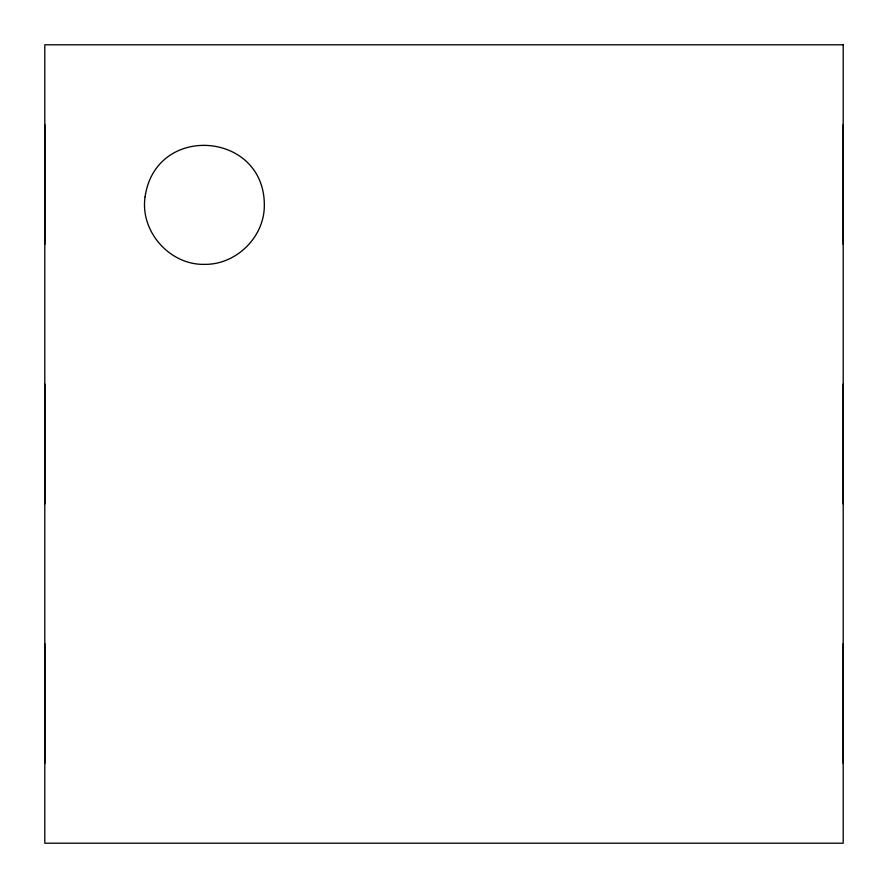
<?xml version="1.0" encoding="UTF-8"?>
<svg xmlns="http://www.w3.org/2000/svg" width="888" height="888" viewBox="0 0 888 888"><rect width="100%" height="100%" fill="white"/><g stroke="black" fill="none" stroke-linecap="round" stroke-linejoin="round"><path stroke-width="1.33" d="M44.8 124.642L44.8 244.4M843.2 124.642L843.2 244.4M44.8 384.116L44.8 503.885M843.2 384.116L843.2 503.885M44.8 643.6L44.8 763.358M843.2 643.6L843.2 763.358M145.088 196.87C139.86 231.324 169.641 265.168 204.484 264.358C235.564 264.857 263.481 238.106 264.302 207.026C266.422 131.535 155.755 122.111 145.088 196.87M843.2 44.8L44.8 44.8L44.8 843.2L843.2 843.2L843.2 44.8"/></g></svg>
